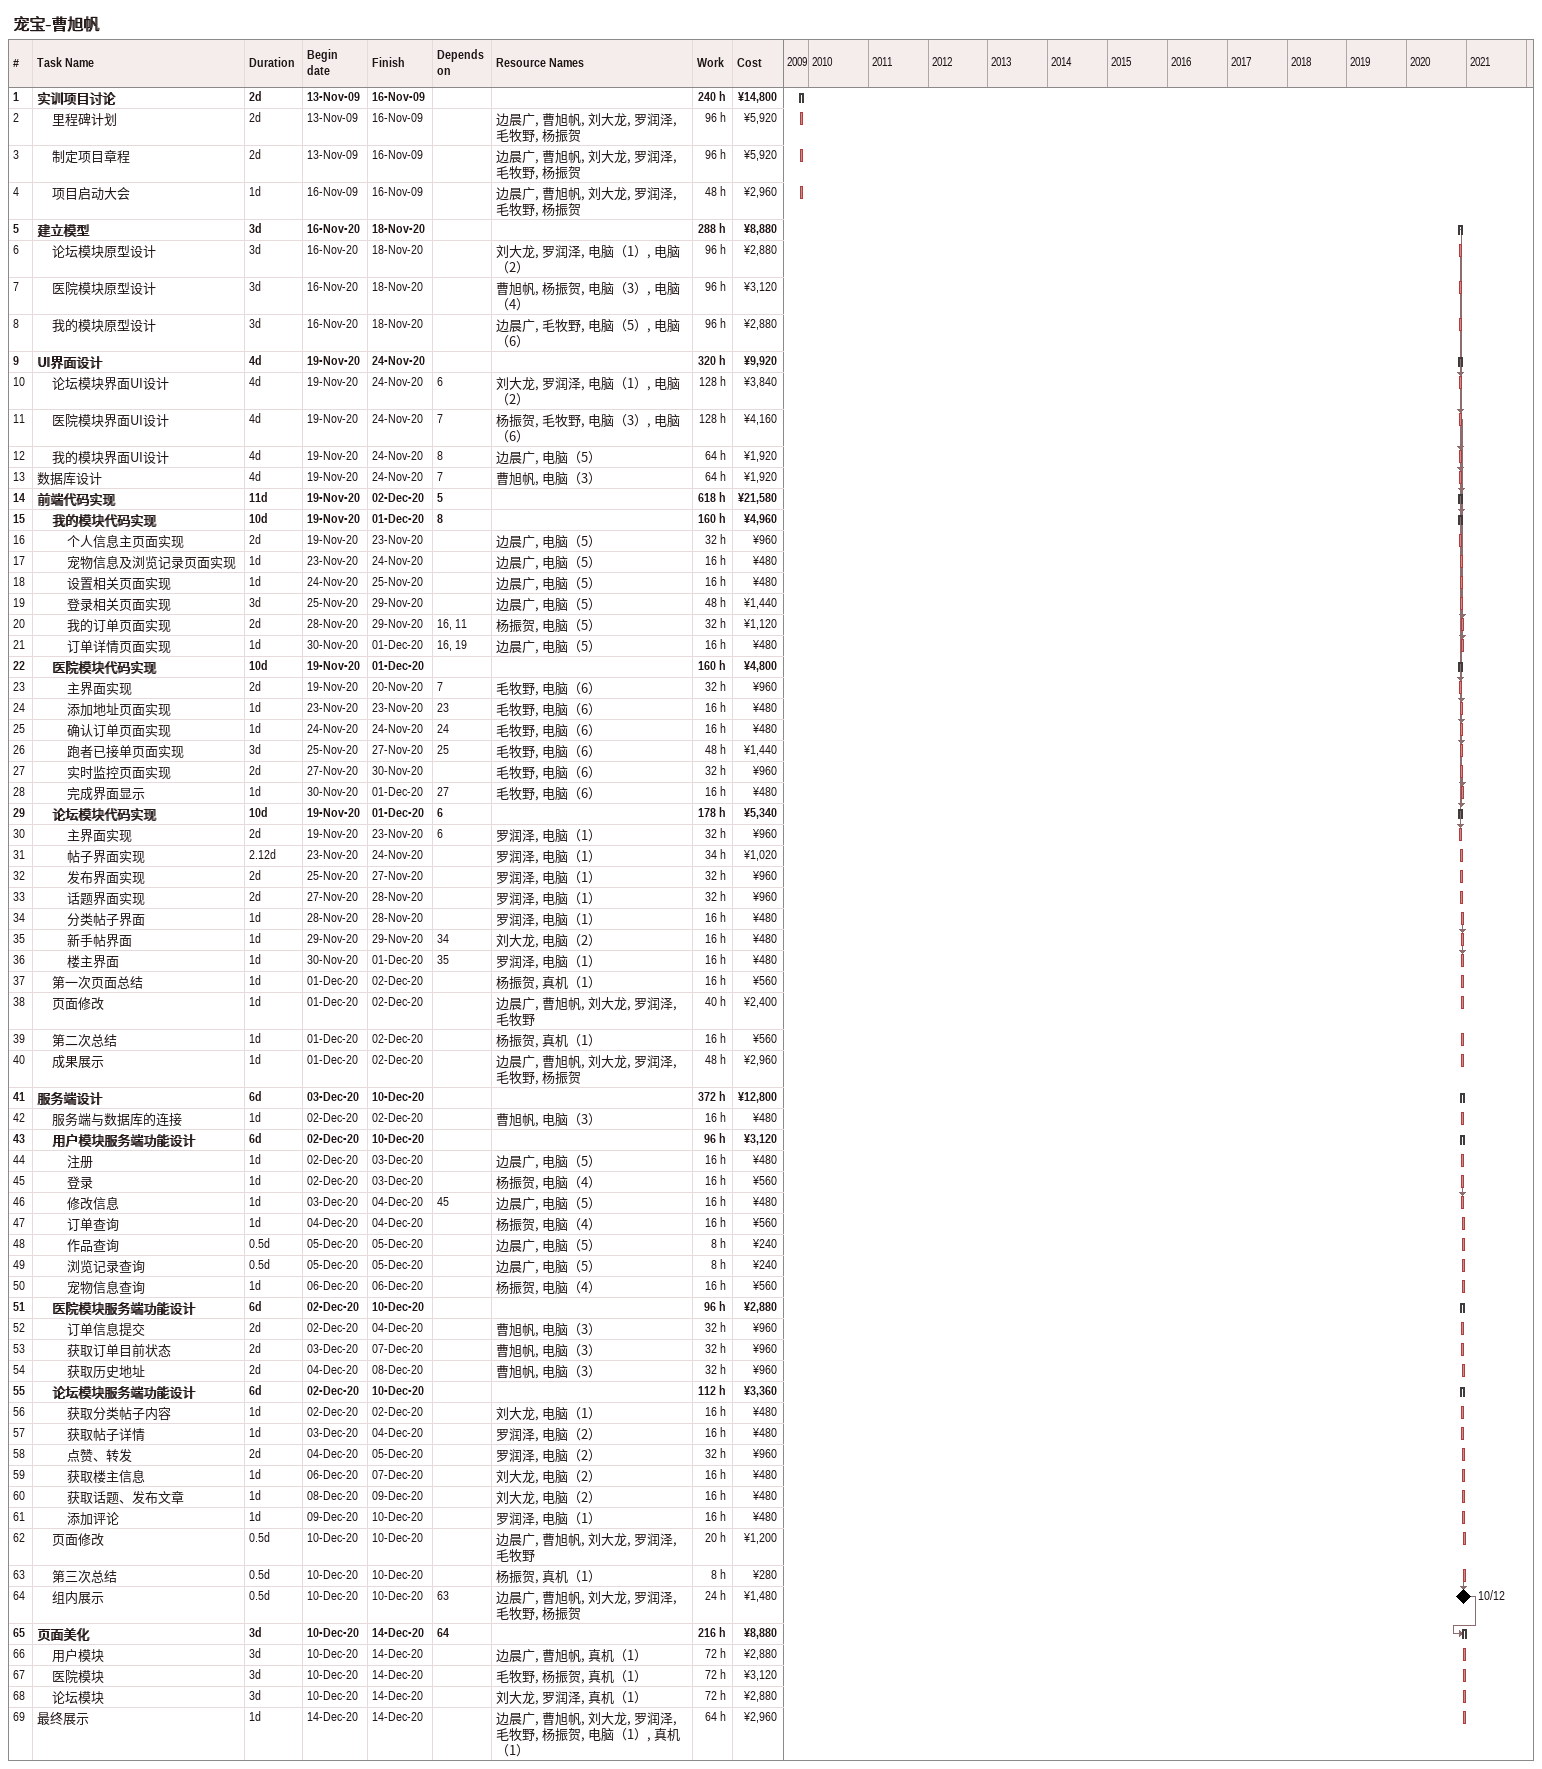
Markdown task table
宠宝-曹旭帆

| ID | Level | Task | Duration | Start | Finish | Predecessors | Resources | Work (h) | Cost (¥) |
|---|---|---|---|---|---|---|---|---|---|
| 1 | 1 | **实训项目讨论** | 2d | 2009-11-13 | 2009-11-16 |  |  | 240 | 14800 |
| 2 | 2 | 里程碑计划 | 2d | 2009-11-13 | 2009-11-16 |  | 边晨广, 曹旭帆, 刘大龙, 罗润泽, 毛牧野, 杨振贺 | 96 | 5920 |
| 3 | 2 | 制定项目章程 | 2d | 2009-11-13 | 2009-11-16 |  | 边晨广, 曹旭帆, 刘大龙, 罗润泽, 毛牧野, 杨振贺 | 96 | 5920 |
| 4 | 2 | 项目启动大会 | 1d | 2009-11-16 | 2009-11-16 |  | 边晨广, 曹旭帆, 刘大龙, 罗润泽, 毛牧野, 杨振贺 | 48 | 2960 |
| 5 | 1 | **建立模型** | 3d | 2020-11-16 | 2020-11-18 |  |  | 288 | 8880 |
| 6 | 2 | 论坛模块原型设计 | 3d | 2020-11-16 | 2020-11-18 |  | 刘大龙, 罗润泽, 电脑（1）, 电脑（2） | 96 | 2880 |
| 7 | 2 | 医院模块原型设计 | 3d | 2020-11-16 | 2020-11-18 |  | 曹旭帆, 杨振贺, 电脑（3）, 电脑（4） | 96 | 3120 |
| 8 | 2 | 我的模块原型设计 | 3d | 2020-11-16 | 2020-11-18 |  | 边晨广, 毛牧野, 电脑（5）, 电脑（6） | 96 | 2880 |
| 9 | 1 | **UI界面设计** | 4d | 2020-11-19 | 2020-11-24 |  |  | 320 | 9920 |
| 10 | 2 | 论坛模块界面UI设计 | 4d | 2020-11-19 | 2020-11-24 | 6 | 刘大龙, 罗润泽, 电脑（1）, 电脑（2） | 128 | 3840 |
| 11 | 2 | 医院模块界面UI设计 | 4d | 2020-11-19 | 2020-11-24 | 7 | 杨振贺, 毛牧野, 电脑（3）, 电脑（6） | 128 | 4160 |
| 12 | 2 | 我的模块界面UI设计 | 4d | 2020-11-19 | 2020-11-24 | 8 | 边晨广, 电脑（5） | 64 | 1920 |
| 13 | 1 | 数据库设计 | 4d | 2020-11-19 | 2020-11-24 | 7 | 曹旭帆, 电脑（3） | 64 | 1920 |
| 14 | 1 | **前端代码实现** | 11d | 2020-11-19 | 2020-12-02 | 5 |  | 618 | 21580 |
| 15 | 2 | **我的模块代码实现** | 10d | 2020-11-19 | 2020-12-01 | 8 |  | 160 | 4960 |
| 16 | 3 | 个人信息主页面实现 | 2d | 2020-11-19 | 2020-11-23 |  | 边晨广, 电脑（5） | 32 | 960 |
| 17 | 3 | 宠物信息及浏览记录页面实现 | 1d | 2020-11-23 | 2020-11-24 |  | 边晨广, 电脑（5） | 16 | 480 |
| 18 | 3 | 设置相关页面实现 | 1d | 2020-11-24 | 2020-11-25 |  | 边晨广, 电脑（5） | 16 | 480 |
| 19 | 3 | 登录相关页面实现 | 3d | 2020-11-25 | 2020-11-29 |  | 边晨广, 电脑（5） | 48 | 1440 |
| 20 | 3 | 我的订单页面实现 | 2d | 2020-11-28 | 2020-11-29 | 16, 11 | 杨振贺, 电脑（5） | 32 | 1120 |
| 21 | 3 | 订单详情页面实现 | 1d | 2020-11-30 | 2020-12-01 | 16, 19 | 边晨广, 电脑（5） | 16 | 480 |
| 22 | 2 | **医院模块代码实现** | 10d | 2020-11-19 | 2020-12-01 |  |  | 160 | 4800 |
| 23 | 3 | 主界面实现 | 2d | 2020-11-19 | 2020-11-20 | 7 | 毛牧野, 电脑（6） | 32 | 960 |
| 24 | 3 | 添加地址页面实现 | 1d | 2020-11-23 | 2020-11-23 | 23 | 毛牧野, 电脑（6） | 16 | 480 |
| 25 | 3 | 确认订单页面实现 | 1d | 2020-11-24 | 2020-11-24 | 24 | 毛牧野, 电脑（6） | 16 | 480 |
| 26 | 3 | 跑者已接单页面实现 | 3d | 2020-11-25 | 2020-11-27 | 25 | 毛牧野, 电脑（6） | 48 | 1440 |
| 27 | 3 | 实时监控页面实现 | 2d | 2020-11-27 | 2020-11-30 |  | 毛牧野, 电脑（6） | 32 | 960 |
| 28 | 3 | 完成界面显示 | 1d | 2020-11-30 | 2020-12-01 | 27 | 毛牧野, 电脑（6） | 16 | 480 |
| 29 | 2 | **论坛模块代码实现** | 10d | 2020-11-19 | 2020-12-01 | 6 |  | 178 | 5340 |
| 30 | 3 | 主界面实现 | 2d | 2020-11-19 | 2020-11-23 | 6 | 罗润泽, 电脑（1） | 32 | 960 |
| 31 | 3 | 帖子界面实现 | 2.12d | 2020-11-23 | 2020-11-24 |  | 罗润泽, 电脑（1） | 34 | 1020 |
| 32 | 3 | 发布界面实现 | 2d | 2020-11-25 | 2020-11-27 |  | 罗润泽, 电脑（1） | 32 | 960 |
| 33 | 3 | 话题界面实现 | 2d | 2020-11-27 | 2020-11-28 |  | 罗润泽, 电脑（1） | 32 | 960 |
| 34 | 3 | 分类帖子界面 | 1d | 2020-11-28 | 2020-11-28 |  | 罗润泽, 电脑（1） | 16 | 480 |
| 35 | 3 | 新手帖界面 | 1d | 2020-11-29 | 2020-11-29 | 34 | 刘大龙, 电脑（2） | 16 | 480 |
| 36 | 3 | 楼主界面 | 1d | 2020-11-30 | 2020-12-01 | 35 | 罗润泽, 电脑（1） | 16 | 480 |
| 37 | 2 | 第一次页面总结 | 1d | 2020-12-01 | 2020-12-02 |  | 杨振贺, 真机（1） | 16 | 560 |
| 38 | 2 | 页面修改 | 1d | 2020-12-01 | 2020-12-02 |  | 边晨广, 曹旭帆, 刘大龙, 罗润泽, 毛牧野 | 40 | 2400 |
| 39 | 2 | 第二次总结 | 1d | 2020-12-01 | 2020-12-02 |  | 杨振贺, 真机（1） | 16 | 560 |
| 40 | 2 | 成果展示 | 1d | 2020-12-01 | 2020-12-02 |  | 边晨广, 曹旭帆, 刘大龙, 罗润泽, 毛牧野, 杨振贺 | 48 | 2960 |
| 41 | 1 | **服务端设计** | 6d | 2020-12-03 | 2020-12-10 |  |  | 372 | 12800 |
| 42 | 2 | 服务端与数据库的连接 | 1d | 2020-12-02 | 2020-12-02 |  | 曹旭帆, 电脑（3） | 16 | 480 |
| 43 | 2 | **用户模块服务端功能设计** | 6d | 2020-12-02 | 2020-12-10 |  |  | 96 | 3120 |
| 44 | 3 | 注册 | 1d | 2020-12-02 | 2020-12-03 |  | 边晨广, 电脑（5） | 16 | 480 |
| 45 | 3 | 登录 | 1d | 2020-12-02 | 2020-12-03 |  | 杨振贺, 电脑（4） | 16 | 560 |
| 46 | 3 | 修改信息 | 1d | 2020-12-03 | 2020-12-04 | 45 | 边晨广, 电脑（5） | 16 | 480 |
| 47 | 3 | 订单查询 | 1d | 2020-12-04 | 2020-12-04 |  | 杨振贺, 电脑（4） | 16 | 560 |
| 48 | 3 | 作品查询 | 0.5d | 2020-12-05 | 2020-12-05 |  | 边晨广, 电脑（5） | 8 | 240 |
| 49 | 3 | 浏览记录查询 | 0.5d | 2020-12-05 | 2020-12-05 |  | 边晨广, 电脑（5） | 8 | 240 |
| 50 | 3 | 宠物信息查询 | 1d | 2020-12-06 | 2020-12-06 |  | 杨振贺, 电脑（4） | 16 | 560 |
| 51 | 2 | **医院模块服务端功能设计** | 6d | 2020-12-02 | 2020-12-10 |  |  | 96 | 2880 |
| 52 | 3 | 订单信息提交 | 2d | 2020-12-02 | 2020-12-04 |  | 曹旭帆, 电脑（3） | 32 | 960 |
| 53 | 3 | 获取订单目前状态 | 2d | 2020-12-03 | 2020-12-07 |  | 曹旭帆, 电脑（3） | 32 | 960 |
| 54 | 3 | 获取历史地址 | 2d | 2020-12-04 | 2020-12-08 |  | 曹旭帆, 电脑（3） | 32 | 960 |
| 55 | 2 | **论坛模块服务端功能设计** | 6d | 2020-12-02 | 2020-12-10 |  |  | 112 | 3360 |
| 56 | 3 | 获取分类帖子内容 | 1d | 2020-12-02 | 2020-12-02 |  | 刘大龙, 电脑（1） | 16 | 480 |
| 57 | 3 | 获取帖子详情 | 1d | 2020-12-03 | 2020-12-04 |  | 罗润泽, 电脑（2） | 16 | 480 |
| 58 | 3 | 点赞、转发 | 2d | 2020-12-04 | 2020-12-05 |  | 罗润泽, 电脑（2） | 32 | 960 |
| 59 | 3 | 获取楼主信息 | 1d | 2020-12-06 | 2020-12-07 |  | 刘大龙, 电脑（2） | 16 | 480 |
| 60 | 3 | 获取话题、发布文章 | 1d | 2020-12-08 | 2020-12-09 |  | 刘大龙, 电脑（2） | 16 | 480 |
| 61 | 3 | 添加评论 | 1d | 2020-12-09 | 2020-12-10 |  | 罗润泽, 电脑（1） | 16 | 480 |
| 62 | 2 | 页面修改 | 0.5d | 2020-12-10 | 2020-12-10 |  | 边晨广, 曹旭帆, 刘大龙, 罗润泽, 毛牧野 | 20 | 1200 |
| 63 | 2 | 第三次总结 | 0.5d | 2020-12-10 | 2020-12-10 |  | 杨振贺, 真机（1） | 8 | 280 |
| 64 | 2 | 组内展示 | 0.5d | 2020-12-10 | 2020-12-10 | 63 | 边晨广, 曹旭帆, 刘大龙, 罗润泽, 毛牧野, 杨振贺 | 24 | 1480 |
| 65 | 1 | **页面美化** | 3d | 2020-12-10 | 2020-12-14 | 64 |  | 216 | 8880 |
| 66 | 2 | 用户模块 | 3d | 2020-12-10 | 2020-12-14 |  | 边晨广, 曹旭帆, 真机（1） | 72 | 2880 |
| 67 | 2 | 医院模块 | 3d | 2020-12-10 | 2020-12-14 |  | 毛牧野, 杨振贺, 真机（1） | 72 | 3120 |
| 68 | 2 | 论坛模块 | 3d | 2020-12-10 | 2020-12-14 |  | 刘大龙, 罗润泽, 真机（1） | 72 | 2880 |
| 69 | 1 | 最终展示 | 1d | 2020-12-14 | 2020-12-14 |  | 边晨广, 曹旭帆, 刘大龙, 罗润泽, 毛牧野, 杨振贺, 电脑（1）, 真机（1） | 64 | 2960 |
